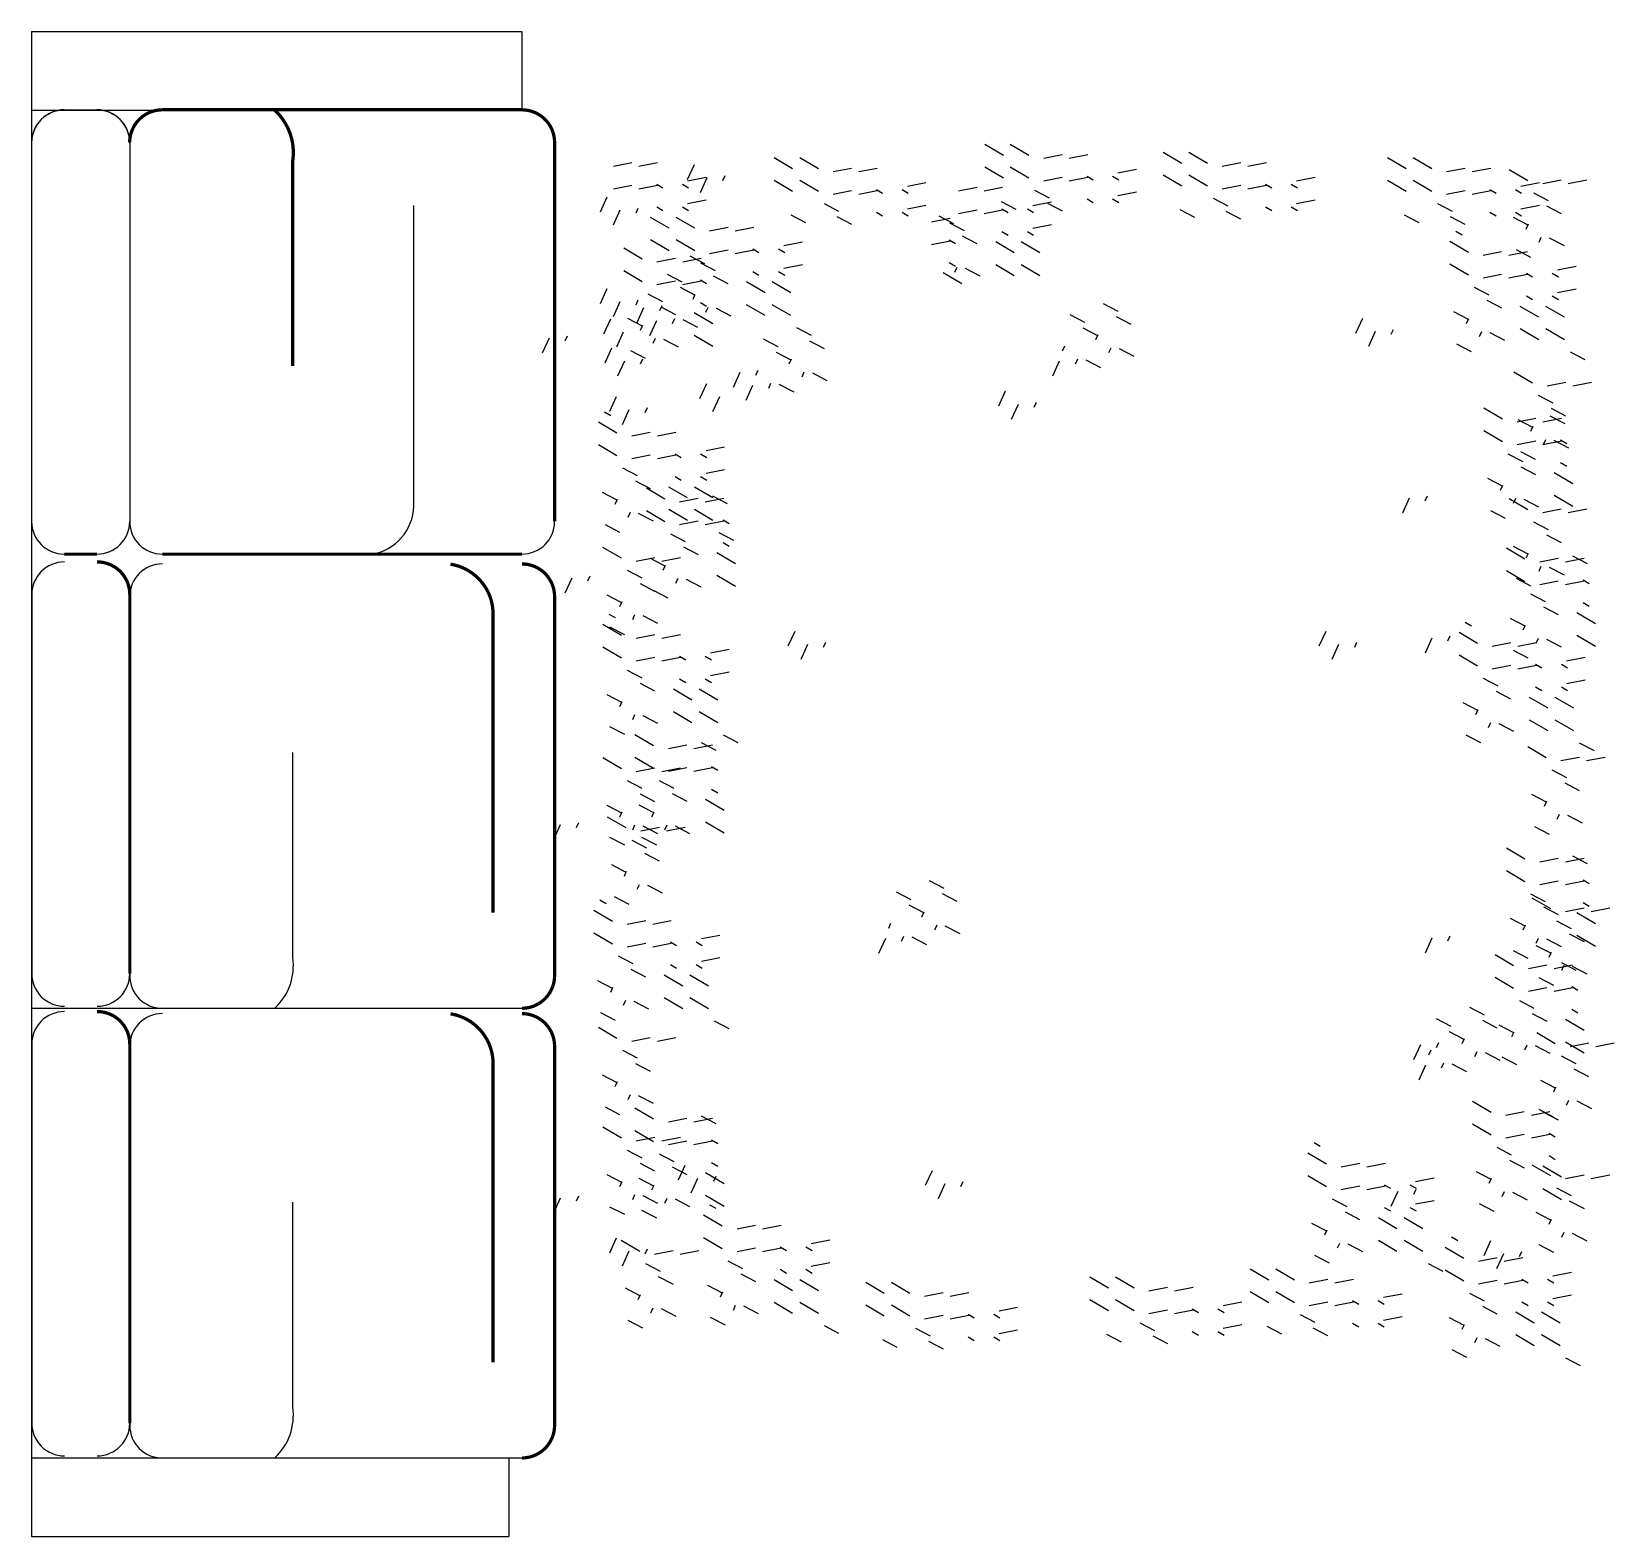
# Model space of a CAD drawing. Extents: x 37.61 to 40.03, y 71.38 to 73.69.
import ezdxf

# ---------------------------------------------------------------- set-up
doc = ezdxf.new("R2010")
doc.units = 0
doc.header["$LTSCALE"] = 0.5
doc.header["$MEASUREMENT"] = 0
for name, color, linetype in [('MOVEIS', 40, 'CONTINUOUS'), ('TAPETES', 254, 'CONTINUOUS'), ('TRACONIVEL', 252, 'CONTINUOUS')]:
    doc.layers.add(name, color=color, linetype=linetype)

# ---------------------------------------------------------------- blocks, each defined once
blk = doc.blocks.new('TAPETE')
at = {"layer": 'TRACONIVEL'}
for p, q in [((-0.5863, 0.4846), (-0.6052, 0.4795)), ((0.0294, 0.4761), (0.0104, 0.4711)), ((0.5016, 0.4761), (0.4827, 0.4711)), ((-0.6014, 0.4677), (-0.6077, 0.466)), ((-0.2827, 0.4677), (-0.3016, 0.4626)), ((-0.2977, 0.4509), (-0.3041, 0.4492)), ((0.0143, 0.4593), (0.008, 0.4576)), ((0.4866, 0.4593), (0.4803, 0.4576)), ((-0.7648, 0.4413), (-0.7838, 0.4363)), ((-0.6488, 0.4413), (-0.6678, 0.4363)), ((-0.6106, 0.4388), (-0.6295, 0.4338)), ((-0.5738, 0.4379), (-0.5927, 0.4329)), ((-0.5068, 0.4338), (-0.5114, 0.4384)), ((-0.4847, 0.4291), (-0.4985, 0.443)), ((-0.456, 0.4291), (-0.4699, 0.443)), ((-0.41, 0.4402), (-0.4003, 0.4292)), ((-0.3693, 0.438), (-0.3596, 0.4271)), ((-0.3264, 0.4257), (-0.3402, 0.4396)), ((-0.2803, 0.4367), (-0.2706, 0.4258)), ((-0.2288, 0.4257), (-0.2426, 0.4396)), ((-0.2001, 0.4257), (-0.214, 0.4396)), ((-0.1541, 0.4367), (-0.1444, 0.4258)), ((-0.0602, 0.4257), (-0.0741, 0.4396)), ((-0.0142, 0.4367), (-0.0045, 0.4258)), ((0.1108, 0.4372), (0.1062, 0.4418)), ((0.1329, 0.4325), (0.1191, 0.4464)), ((0.1616, 0.4325), (0.1477, 0.4464)), ((0.2076, 0.4436), (0.2173, 0.4326)), ((0.2483, 0.4414), (0.258, 0.4305)), ((0.281, 0.4291), (0.2671, 0.443)), ((0.327, 0.4402), (0.3367, 0.4292)), ((0.3677, 0.438), (0.3774, 0.4271)), ((0.4072, 0.4257), (0.3934, 0.4396)), ((0.4533, 0.4367), (0.463, 0.4258)), ((-0.8224, 0.4318), (-0.8271, 0.4179)), ((-0.7938, 0.4318), (-0.7984, 0.4179)), ((-0.7483, 0.4318), (-0.7672, 0.4267)), ((-0.6323, 0.4318), (-0.6512, 0.4267)), ((-0.5941, 0.4293), (-0.613, 0.4242)), ((-0.5572, 0.4284), (-0.5761, 0.4233)), ((-0.5124, 0.4345), (-0.5313, 0.4294)), ((-0.4958, 0.4249), (-0.5147, 0.4199)), ((-0.4409, 0.4249), (-0.4312, 0.414)), ((-0.395, 0.4304), (-0.4013, 0.4287)), ((-0.2654, 0.427), (-0.2717, 0.4253)), ((-0.2509, 0.4303), (-0.2555, 0.435)), ((-0.2396, 0.4346), (-0.2299, 0.4236)), ((-0.1391, 0.427), (-0.1454, 0.4253)), ((-0.1134, 0.4346), (-0.1037, 0.4236)), ((0.0008, 0.427), (-0.0055, 0.4253)), ((0.0148, 0.4223), (0.001, 0.4362)), ((0.0265, 0.4346), (0.0362, 0.4236)), ((0.0609, 0.4333), (0.0706, 0.4224)), ((0.1016, 0.4312), (0.1113, 0.4202)), ((0.1767, 0.4283), (0.1864, 0.4174)), ((0.2226, 0.4338), (0.2163, 0.4321)), ((0.2961, 0.4249), (0.3058, 0.414)), ((0.342, 0.4304), (0.3357, 0.4287)), ((0.4682, 0.427), (0.4619, 0.4253)), ((0.494, 0.4346), (0.5036, 0.4236)), ((0.5522, 0.4345), (0.5333, 0.4294)), ((0.5505, 0.4121), (0.5367, 0.4259)), ((0.5688, 0.4249), (0.5498, 0.4199)), ((-0.7633, 0.4149), (-0.7696, 0.4132)), ((-0.7049, 0.4102), (-0.7187, 0.4241)), ((-0.6762, 0.4102), (-0.69, 0.4241)), ((-0.6473, 0.4149), (-0.6536, 0.4132)), ((-0.6249, 0.414), (-0.6439, 0.409)), ((-0.6301, 0.4213), (-0.6205, 0.4103)), ((-0.5895, 0.4191), (-0.5798, 0.4082)), ((-0.4812, 0.4181), (-0.4859, 0.4043)), ((-0.4526, 0.4181), (-0.4572, 0.4043)), ((-0.4243, 0.4153), (-0.4146, 0.4044)), ((-0.3785, 0.4208), (-0.3848, 0.4191)), ((-0.3836, 0.4132), (-0.3739, 0.4022)), ((-0.3229, 0.4147), (-0.3275, 0.4009)), ((-0.3112, 0.4215), (-0.3015, 0.4106)), ((-0.2488, 0.4174), (-0.2551, 0.4157)), ((-0.2253, 0.4147), (-0.23, 0.4009)), ((-0.1967, 0.4147), (-0.2013, 0.4009)), ((-0.185, 0.4215), (-0.1753, 0.4106)), ((-0.1226, 0.4174), (-0.1289, 0.4157)), ((-0.0892, 0.4018), (-0.103, 0.4157)), ((-0.0605, 0.4018), (-0.0744, 0.4157)), ((-0.0568, 0.4147), (-0.0614, 0.4009)), ((-0.0451, 0.4215), (-0.0354, 0.4106)), ((0.0173, 0.4174), (0.011, 0.4157)), ((0.03, 0.4181), (0.0397, 0.4071)), ((0.0759, 0.4236), (0.0695, 0.4219)), ((0.0924, 0.414), (0.0861, 0.4123)), ((0.1363, 0.4216), (0.1317, 0.4077)), ((0.165, 0.4216), (0.1604, 0.4077)), ((0.1933, 0.4187), (0.203, 0.4078)), ((0.2391, 0.4243), (0.2328, 0.4226)), ((0.234, 0.4166), (0.2436, 0.4057)), ((0.2844, 0.4181), (0.2798, 0.4043)), ((0.3127, 0.4153), (0.3224, 0.4044)), ((0.3585, 0.4208), (0.3522, 0.4191)), ((0.3534, 0.4132), (0.3631, 0.4022)), ((0.3831, 0.4018), (0.3693, 0.4157)), ((0.4118, 0.4018), (0.3979, 0.4157)), ((0.4107, 0.4147), (0.4061, 0.4009)), ((0.4224, 0.4215), (0.4321, 0.4106)), ((0.4848, 0.4174), (0.4785, 0.4157)), ((0.5966, 0.4231), (0.6063, 0.4122)), ((0.6115, 0.4133), (0.6052, 0.4116)), ((0.6373, 0.4209), (0.647, 0.41)), ((-0.8224, 0.4127), (-0.8271, 0.3988)), ((-0.7938, 0.4127), (-0.7984, 0.3988)), ((-0.744, 0.3902), (-0.7578, 0.4041)), ((-0.7153, 0.3902), (-0.7292, 0.4041)), ((-0.661, 0.406), (-0.6513, 0.3951)), ((-0.6084, 0.4045), (-0.6273, 0.3994)), ((-0.6152, 0.4115), (-0.6215, 0.4098)), ((-0.5986, 0.402), (-0.6049, 0.4003)), ((-0.5723, 0.4115), (-0.5786, 0.4098)), ((-0.5108, 0.4081), (-0.5172, 0.4064)), ((-0.4012, 0.3934), (-0.4151, 0.4072)), ((-0.3726, 0.3934), (-0.3864, 0.4072)), ((-0.3265, 0.4044), (-0.3168, 0.3935)), ((-0.2946, 0.4119), (-0.285, 0.401)), ((-0.2859, 0.4022), (-0.2762, 0.3913)), ((-0.254, 0.4098), (-0.2443, 0.3988)), ((-0.1684, 0.4119), (-0.1587, 0.401)), ((-0.1277, 0.4098), (-0.118, 0.3988)), ((-0.0285, 0.4119), (-0.0188, 0.401)), ((-0.0145, 0.4128), (-0.0048, 0.4019)), ((0.0005, 0.4031), (-0.0058, 0.4014)), ((0.0122, 0.4098), (0.0219, 0.3988)), ((0.0183, 0.4113), (0.0137, 0.3975)), ((0.0262, 0.4107), (0.0359, 0.3997)), ((0.0466, 0.4085), (0.0563, 0.3976)), ((0.0872, 0.4063), (0.0969, 0.3954)), ((0.1363, 0.4024), (0.1317, 0.3886)), ((0.165, 0.4024), (0.1604, 0.3886)), ((0.4389, 0.4119), (0.4486, 0.401)), ((0.4578, 0.4128), (0.4675, 0.4019)), ((0.4728, 0.4031), (0.4665, 0.4014)), ((0.4796, 0.4098), (0.4893, 0.3988)), ((0.4985, 0.4107), (0.5082, 0.3997)), ((0.5537, 0.4081), (0.5474, 0.4064)), ((0.5657, 0.4078), (0.5754, 0.3969)), ((0.6281, 0.4038), (0.6218, 0.4021)), ((-0.7948, 0.3948), (-0.7994, 0.3995)), ((-0.7661, 0.3948), (-0.7707, 0.3995)), ((-0.7014, 0.3993), (-0.706, 0.3854)), ((-0.6858, 0.3917), (-0.6762, 0.3808)), ((-0.6728, 0.3993), (-0.6774, 0.3854)), ((-0.64, 0.3972), (-0.6463, 0.3955)), ((-0.6445, 0.3964), (-0.6348, 0.3855)), ((-0.6038, 0.3943), (-0.5941, 0.3834)), ((-0.4812, 0.399), (-0.4859, 0.3852)), ((-0.4526, 0.399), (-0.4572, 0.3852)), ((-0.4028, 0.3766), (-0.4166, 0.3904)), ((-0.3741, 0.3766), (-0.388, 0.3904)), ((-0.3229, 0.3956), (-0.3275, 0.3818)), ((-0.3116, 0.3946), (-0.3179, 0.3929)), ((-0.2253, 0.3956), (-0.23, 0.3818)), ((-0.1967, 0.3956), (-0.2013, 0.3818)), ((-0.0858, 0.3908), (-0.0904, 0.377)), ((-0.0571, 0.3908), (-0.0617, 0.377)), ((-0.0568, 0.3956), (-0.0614, 0.3818)), ((-0.0454, 0.3976), (-0.0357, 0.3866)), ((0.017, 0.3935), (0.0107, 0.3918)), ((0.0183, 0.3922), (0.0137, 0.3783)), ((0.2148, 0.38), (0.2009, 0.3938)), ((0.2435, 0.38), (0.2296, 0.3938)), ((0.2844, 0.399), (0.2798, 0.3852)), ((0.3865, 0.3908), (0.3819, 0.377)), ((0.4107, 0.3956), (0.4061, 0.3818)), ((0.4152, 0.3908), (0.4106, 0.377)), ((0.4269, 0.3976), (0.4366, 0.3866)), ((0.4893, 0.3935), (0.483, 0.3918)), ((0.554, 0.4011), (0.5494, 0.3872)), ((0.5823, 0.3983), (0.5919, 0.3873)), ((0.6229, 0.3961), (0.6326, 0.3852)), ((-0.7948, 0.3757), (-0.7994, 0.3803)), ((-0.7661, 0.3757), (-0.7707, 0.3803)), ((-0.744, 0.3711), (-0.7578, 0.385)), ((-0.7153, 0.3711), (-0.7292, 0.385)), ((-0.7014, 0.3801), (-0.706, 0.3663)), ((-0.6728, 0.3801), (-0.6774, 0.3663)), ((-0.6693, 0.3821), (-0.6596, 0.3712)), ((-0.6234, 0.3876), (-0.6298, 0.3859)), ((-0.6286, 0.38), (-0.6189, 0.369)), ((-0.4536, 0.3812), (-0.4582, 0.3858)), ((-0.4249, 0.3812), (-0.4295, 0.3858)), ((-0.3978, 0.3824), (-0.4024, 0.3685)), ((-0.3691, 0.3824), (-0.3738, 0.3685)), ((-0.3574, 0.3891), (-0.3477, 0.3782)), ((-0.3409, 0.3796), (-0.3312, 0.3686)), ((-0.295, 0.3851), (-0.3013, 0.3834)), ((-0.1976, 0.3778), (-0.2023, 0.3824)), ((-0.169, 0.3778), (-0.1736, 0.3824)), ((-0.1469, 0.3732), (-0.1607, 0.387)), ((-0.1182, 0.3732), (-0.1321, 0.387)), ((-0.0288, 0.388), (-0.0191, 0.3771)), ((0.0119, 0.3858), (0.0216, 0.3749)), ((0.164, 0.3846), (0.1594, 0.3892)), ((0.1927, 0.3846), (0.1881, 0.3892)), ((0.4601, 0.3833), (0.4412, 0.3782)), ((0.4435, 0.388), (0.4532, 0.3771)), ((0.4842, 0.3858), (0.4938, 0.3749)), ((0.554, 0.382), (0.5494, 0.3681)), ((-0.8058, 0.3765), (-0.8247, 0.3714)), ((-0.804, 0.3764), (-0.8086, 0.3625)), ((-0.7892, 0.3669), (-0.8082, 0.3618)), ((-0.7753, 0.3764), (-0.7799, 0.3625)), ((-0.7089, 0.3747), (-0.6992, 0.3638)), ((-0.7002, 0.3669), (-0.6905, 0.3559)), ((-0.6737, 0.3623), (-0.6783, 0.3669)), ((-0.6543, 0.3724), (-0.6606, 0.3707)), ((-0.6451, 0.3623), (-0.6497, 0.3669)), ((-0.623, 0.3577), (-0.6368, 0.3715)), ((-0.5943, 0.3577), (-0.6081, 0.3715)), ((-0.5287, 0.3672), (-0.5477, 0.3621)), ((-0.4536, 0.3621), (-0.4582, 0.3667)), ((-0.4249, 0.3621), (-0.4295, 0.3667)), ((-0.4028, 0.3575), (-0.4166, 0.3713)), ((-0.3741, 0.3575), (-0.388, 0.3713)), ((-0.3002, 0.3774), (-0.2905, 0.3665)), ((-0.1469, 0.354), (-0.1607, 0.3679)), ((-0.1182, 0.354), (-0.1321, 0.3679)), ((-0.0932, 0.3663), (-0.0835, 0.3554)), ((-0.0858, 0.3717), (-0.0904, 0.3578)), ((-0.0571, 0.3717), (-0.0617, 0.3578)), ((0.1548, 0.3661), (0.1502, 0.3523)), ((0.164, 0.3655), (0.1594, 0.3701)), ((0.1835, 0.3661), (0.1788, 0.3523)), ((0.1927, 0.3655), (0.1881, 0.3701)), ((0.2148, 0.3609), (0.2009, 0.3747)), ((0.2435, 0.3609), (0.2296, 0.3747)), ((0.3791, 0.3663), (0.3888, 0.3554)), ((0.3865, 0.3717), (0.3819, 0.3578)), ((0.4152, 0.3717), (0.4106, 0.3578)), ((0.4766, 0.3737), (0.4577, 0.3687)), ((-0.7406, 0.3601), (-0.7452, 0.3462)), ((-0.7119, 0.3601), (-0.7165, 0.3462)), ((-0.6836, 0.3573), (-0.6739, 0.3464)), ((-0.6378, 0.3628), (-0.6441, 0.3611)), ((-0.6429, 0.3551), (-0.6333, 0.3442)), ((-0.5122, 0.3576), (-0.5311, 0.3525)), ((-0.4628, 0.3627), (-0.4674, 0.3489)), ((-0.4341, 0.3627), (-0.4387, 0.3489)), ((-0.4053, 0.3578), (-0.3956, 0.3469)), ((-0.3978, 0.3633), (-0.4024, 0.3494)), ((-0.3691, 0.3633), (-0.3738, 0.3494)), ((-0.3193, 0.3408), (-0.3332, 0.3547)), ((-0.2907, 0.3408), (-0.3045, 0.3547)), ((-0.2069, 0.3593), (-0.2115, 0.3454)), ((-0.1976, 0.3587), (-0.2023, 0.3633)), ((-0.1782, 0.3593), (-0.1828, 0.3454)), ((-0.169, 0.3587), (-0.1736, 0.3633)), ((-0.0581, 0.3539), (-0.0627, 0.3585)), ((-0.0294, 0.3539), (-0.034, 0.3585)), ((-0.0073, 0.3492), (-0.0211, 0.3631)), ((0.0214, 0.3492), (0.0075, 0.3631)), ((0.2586, 0.3566), (0.2683, 0.3457)), ((0.4142, 0.3539), (0.4096, 0.3585)), ((0.4429, 0.3539), (0.4383, 0.3585)), ((0.465, 0.3492), (0.4511, 0.3631)), ((0.4616, 0.3569), (0.4553, 0.3552)), ((0.4937, 0.3492), (0.4798, 0.3631)), ((0.4964, 0.3552), (0.4918, 0.3599)), ((0.5185, 0.3506), (0.5046, 0.3645)), ((0.5471, 0.3506), (0.5333, 0.3645)), ((0.5932, 0.3616), (0.6029, 0.3507)), ((0.6338, 0.3595), (0.6435, 0.3485)), ((-0.8043, 0.3501), (-0.8106, 0.3484)), ((-0.5431, 0.3423), (-0.562, 0.3373)), ((-0.3701, 0.3454), (-0.3747, 0.35)), ((-0.359, 0.3532), (-0.3493, 0.3423)), ((-0.3415, 0.3454), (-0.3461, 0.35)), ((-0.1031, 0.3498), (-0.0934, 0.3389)), ((0.5623, 0.3464), (0.572, 0.3355)), ((0.6081, 0.3519), (0.6018, 0.3502)), ((0.6247, 0.3423), (0.6184, 0.3406)), ((-0.7406, 0.341), (-0.7452, 0.3271)), ((-0.7119, 0.341), (-0.7165, 0.3271)), ((-0.6621, 0.3185), (-0.676, 0.3324)), ((-0.6334, 0.3185), (-0.6473, 0.3324)), ((-0.5265, 0.3328), (-0.5454, 0.3277)), ((0.5219, 0.3396), (0.5173, 0.3258)), ((0.5506, 0.3396), (0.546, 0.3258)), ((0.5788, 0.3368), (0.5885, 0.3259)), ((0.6195, 0.3347), (0.6292, 0.3237)), ((-0.7129, 0.3232), (-0.7175, 0.3278)), ((-0.6842, 0.3232), (-0.6888, 0.3278)), ((-0.604, 0.32), (-0.5943, 0.3091)), ((-0.5581, 0.3255), (-0.5644, 0.3238)), ((0.5219, 0.3205), (0.5173, 0.3067)), ((0.5506, 0.3205), (0.546, 0.3067)), ((-0.8191, 0.2981), (-0.8329, 0.3119)), ((-0.7904, 0.2981), (-0.8042, 0.3119)), ((-0.7129, 0.304), (-0.7175, 0.3087)), ((-0.6842, 0.304), (-0.6888, 0.3087)), ((-0.6621, 0.2994), (-0.676, 0.3133)), ((-0.6334, 0.2994), (-0.6473, 0.3133)), ((-0.5874, 0.3104), (-0.5777, 0.2995)), ((-0.5416, 0.3159), (-0.5479, 0.3143)), ((-0.5467, 0.3083), (-0.537, 0.2973)), ((0.5496, 0.3027), (0.545, 0.3073)), ((0.5783, 0.3027), (0.5736, 0.3073)), ((0.6004, 0.2981), (0.5865, 0.3119)), ((0.629, 0.2981), (0.6152, 0.3119)), ((-0.7609, 0.2995), (-0.7512, 0.2886)), ((-0.7221, 0.3047), (-0.7267, 0.2908)), ((-0.6934, 0.3047), (-0.6981, 0.2908)), ((-0.6183, 0.2952), (-0.6086, 0.2843)), ((-0.5724, 0.3007), (-0.5787, 0.299)), ((-0.2155, 0.3014), (-0.2344, 0.2963)), ((-0.8191, 0.2789), (-0.8329, 0.2928)), ((-0.7904, 0.2789), (-0.8042, 0.2928)), ((-0.6017, 0.2856), (-0.592, 0.2747)), ((-0.5559, 0.2911), (-0.5622, 0.2894)), ((-0.5611, 0.2834), (-0.5514, 0.2725)), ((-0.1989, 0.2918), (-0.2179, 0.2868)), ((0.5404, 0.2842), (0.5357, 0.2703)), ((0.5496, 0.2836), (0.545, 0.2882)), ((0.569, 0.2842), (0.5644, 0.2703)), ((0.5783, 0.2836), (0.5736, 0.2882)), ((0.6004, 0.2789), (0.5865, 0.2928)), ((0.629, 0.2789), (0.6152, 0.2928)), ((-0.7752, 0.2747), (-0.7655, 0.2638)), ((-0.214, 0.275), (-0.2203, 0.2733)), ((0.6442, 0.2747), (0.6539, 0.2638)), ((-0.8156, 0.2679), (-0.8202, 0.2541)), ((-0.787, 0.2679), (-0.7916, 0.2541)), ((-0.7587, 0.2651), (-0.749, 0.2542)), ((-0.8156, 0.2488), (-0.8202, 0.235)), ((-0.787, 0.2488), (-0.7916, 0.235)), ((0.6038, 0.2298), (0.5899, 0.2436)), ((0.6324, 0.2298), (0.6186, 0.2436)), ((-0.7879, 0.231), (-0.7926, 0.2356)), ((-0.7593, 0.231), (-0.7639, 0.2356)), ((0.1414, 0.2265), (0.1351, 0.2248)), ((0.173, 0.2338), (0.154, 0.2287)), ((0.6038, 0.2107), (0.5899, 0.2245)), ((0.6324, 0.2107), (0.6186, 0.2245)), ((0.6619, 0.2312), (0.6716, 0.2203)), ((-0.7972, 0.2125), (-0.8018, 0.1987)), ((-0.7879, 0.2119), (-0.7926, 0.2165)), ((-0.7685, 0.2125), (-0.7731, 0.1987)), ((-0.7593, 0.2119), (-0.7639, 0.2165)), ((0.0955, 0.221), (0.1052, 0.2101)), ((0.1579, 0.217), (0.1516, 0.2153)), ((0.1121, 0.2114), (0.1218, 0.2005)), ((0.127, 0.2017), (0.1207, 0.2)), ((0.1527, 0.2093), (0.1624, 0.1984)), ((0.6476, 0.2064), (0.6573, 0.1955)), ((-0.7595, 0.1891), (-0.7498, 0.1781)), ((-0.752, 0.1945), (-0.7566, 0.1806)), ((-0.7234, 0.1945), (-0.728, 0.1806)), ((0.0812, 0.1962), (0.0909, 0.1853)), ((0.1436, 0.1921), (0.1373, 0.1904)), ((0.4669, 0.199), (0.448, 0.1939)), ((0.4835, 0.1894), (0.4645, 0.1843)), ((0.6072, 0.1997), (0.6026, 0.1858)), ((0.6359, 0.1997), (0.6313, 0.1858)), ((0.6641, 0.1969), (0.6738, 0.1859)), ((-0.7508, 0.1812), (-0.7411, 0.1703)), ((-0.7243, 0.1766), (-0.7289, 0.1813)), ((-0.6957, 0.1766), (-0.7003, 0.1813)), ((-0.6884, 0.1772), (-0.6947, 0.1755)), ((-0.6736, 0.172), (-0.6874, 0.1859)), ((0.0977, 0.1866), (0.1074, 0.1757)), ((0.1384, 0.1845), (0.1481, 0.1735)), ((0.6072, 0.1806), (0.6026, 0.1667)), ((0.6359, 0.1806), (0.6313, 0.1667)), ((-0.7912, 0.1745), (-0.7958, 0.1606)), ((-0.7625, 0.1745), (-0.7671, 0.1606)), ((-0.7342, 0.1716), (-0.7245, 0.1607)), ((-0.6935, 0.1695), (-0.6839, 0.1586)), ((0.4684, 0.1726), (0.4621, 0.1709)), ((0.6349, 0.1627), (0.6303, 0.1673)), ((0.6636, 0.1627), (0.6589, 0.1673)), ((-0.8361, 0.141), (-0.85, 0.1549)), ((-0.8075, 0.141), (-0.8213, 0.1549)), ((-0.7912, 0.1553), (-0.7958, 0.1415)), ((-0.7625, 0.1553), (-0.7671, 0.1415)), ((-0.778, 0.1425), (-0.7683, 0.1316)), ((-0.7635, 0.1375), (-0.7681, 0.1421)), ((-0.7348, 0.1375), (-0.7394, 0.1421)), ((-0.7127, 0.1329), (-0.7266, 0.1467)), ((-0.684, 0.1329), (-0.6979, 0.1467)), ((-0.5192, 0.1443), (-0.5381, 0.1393)), ((0.6257, 0.1442), (0.6211, 0.1304)), ((0.6349, 0.1436), (0.6303, 0.1482)), ((0.6543, 0.1442), (0.6497, 0.1304)), ((0.6636, 0.1436), (0.6589, 0.1482)), ((-0.8361, 0.1219), (-0.85, 0.1358)), ((-0.8075, 0.1219), (-0.8213, 0.1358)), ((-0.5026, 0.1348), (-0.5215, 0.1297)), ((-0.7727, 0.119), (-0.7773, 0.1052)), ((-0.7635, 0.1184), (-0.7681, 0.123)), ((-0.744, 0.119), (-0.7487, 0.1052)), ((-0.7348, 0.1184), (-0.7394, 0.123)), ((-0.7127, 0.1138), (-0.7266, 0.1276)), ((-0.684, 0.1138), (-0.6979, 0.1276)), ((-0.8327, 0.1109), (-0.8373, 0.0971)), ((-0.804, 0.1109), (-0.8086, 0.0971)), ((-0.7923, 0.1177), (-0.7826, 0.1067)), ((-0.7757, 0.1081), (-0.7661, 0.0972)), ((-0.5177, 0.118), (-0.524, 0.1163)), ((-0.5888, 0.0968), (-0.5951, 0.0951)), ((-0.5572, 0.1041), (-0.5761, 0.099)), ((-0.8327, 0.0918), (-0.8373, 0.0779)), ((-0.804, 0.0918), (-0.8086, 0.0779)), ((-0.6347, 0.0913), (-0.625, 0.0804)), ((-0.5723, 0.0872), (-0.5786, 0.0855)), ((-0.805, 0.074), (-0.8096, 0.0786)), ((-0.7763, 0.074), (-0.7809, 0.0786)), ((-0.6181, 0.0817), (-0.6084, 0.0708)), ((-0.6032, 0.072), (-0.6095, 0.0703)), ((-0.5774, 0.0796), (-0.5677, 0.0686)), ((0.5969, 0.0625), (0.5831, 0.0764)), ((0.6256, 0.0625), (0.6118, 0.0764)), ((-0.805, 0.0548), (-0.8096, 0.0595)), ((-0.7763, 0.0548), (-0.7809, 0.0595)), ((-0.649, 0.0665), (-0.6393, 0.0555)), ((-0.5866, 0.0624), (-0.5929, 0.0607)), ((0.6551, 0.064), (0.6648, 0.0531)), ((-0.8142, 0.0555), (-0.8188, 0.0416)), ((-0.7856, 0.0555), (-0.7902, 0.0416)), ((-0.6324, 0.0569), (-0.6227, 0.046)), ((-0.5918, 0.0547), (-0.5821, 0.0438)), ((0.5969, 0.0434), (0.5831, 0.0573)), ((0.6256, 0.0434), (0.6118, 0.0573)), ((0.6408, 0.0392), (0.6505, 0.0282)), ((0.6004, 0.0324), (0.5958, 0.0185)), ((0.629, 0.0324), (0.6244, 0.0185)), ((0.6573, 0.0296), (0.667, 0.0187)), ((-0.8259, 0.0079), (-0.8397, 0.0218)), ((-0.7972, 0.0079), (-0.8111, 0.0218)), ((0.6004, 0.0133), (0.5958, -0.0006)), ((0.629, 0.0133), (0.6244, -0.0006)), ((-0.8259, -0.0112), (-0.8397, 0.0026)), ((-0.7972, -0.0112), (-0.8111, 0.0026)), ((-0.7677, 0.0094), (-0.758, -0.0016)), ((0.6281, -0.0045), (0.6235, 0.0001)), ((0.6567, -0.0045), (0.6521, 0.0001)), ((-0.8224, -0.0222), (-0.8271, -0.0361)), ((-0.7938, -0.0222), (-0.7984, -0.0361)), ((-0.7821, -0.0155), (-0.7724, -0.0264)), ((0.6188, -0.023), (0.6142, -0.0369)), ((0.6281, -0.0237), (0.6235, -0.019)), ((0.6475, -0.023), (0.6429, -0.0369)), ((0.6567, -0.0237), (0.6521, -0.019)), ((-0.7655, -0.025), (-0.7558, -0.0359)), ((-0.8224, -0.0413), (-0.8271, -0.0552)), ((-0.7938, -0.0413), (-0.7984, -0.0552)), ((0.5867, -0.057), (0.5729, -0.0431)), ((0.6154, -0.057), (0.6015, -0.0431)), ((-0.7948, -0.0592), (-0.7994, -0.0545)), ((-0.7661, -0.0592), (-0.7707, -0.0545)), ((0.6449, -0.0555), (0.6546, -0.0664)), ((0.5867, -0.0761), (0.5729, -0.0622)), ((0.6154, -0.0761), (0.6015, -0.0622)), ((-0.804, -0.0776), (-0.8086, -0.0915)), ((-0.7948, -0.0783), (-0.7994, -0.0737)), ((-0.7753, -0.0776), (-0.7799, -0.0915)), ((-0.7661, -0.0783), (-0.7707, -0.0737)), ((0.6305, -0.0803), (0.6402, -0.0912)), ((0.4179, -0.0953), (0.4133, -0.0907)), ((0.44, -0.1), (0.4261, -0.0861)), ((0.4687, -0.1), (0.4548, -0.0861)), ((0.5147, -0.0889), (0.5244, -0.0999)), ((0.5554, -0.0911), (0.5651, -0.102)), ((0.5901, -0.0871), (0.5855, -0.1009)), ((0.6188, -0.0871), (0.6142, -0.1009)), ((0.6471, -0.0899), (0.6568, -0.1008)), ((-0.2155, -0.0946), (-0.2344, -0.0997)), ((-0.1989, -0.1042), (-0.2179, -0.1092)), ((0.4838, -0.1042), (0.4935, -0.1151)), ((0.5297, -0.0987), (0.5233, -0.1004)), ((0.5901, -0.1062), (0.5855, -0.12)), ((0.6188, -0.1062), (0.6142, -0.12)), ((0.4434, -0.111), (0.4388, -0.1248)), ((0.4721, -0.111), (0.4675, -0.1248)), ((0.5004, -0.1138), (0.5101, -0.1247)), ((0.5462, -0.1083), (0.5399, -0.11)), ((0.541, -0.1159), (0.5507, -0.1269)), ((-0.6113, -0.1219), (-0.6302, -0.127)), ((-0.214, -0.121), (-0.2203, -0.1227)), ((0.6178, -0.124), (0.6132, -0.1194)), ((0.6465, -0.124), (0.6419, -0.1194)), ((-0.5947, -0.1315), (-0.6137, -0.1365)), ((0.4434, -0.1301), (0.4388, -0.1439)), ((0.4721, -0.1301), (0.4675, -0.1439)), ((0.5219, -0.1525), (0.508, -0.1387)), ((0.5505, -0.1525), (0.5367, -0.1387)), ((0.6178, -0.1431), (0.6132, -0.1385)), ((0.6465, -0.1431), (0.6419, -0.1385)), ((-0.8191, -0.1594), (-0.8329, -0.1455)), ((-0.7904, -0.1594), (-0.8042, -0.1455)), ((-0.6098, -0.1483), (-0.6161, -0.15)), ((0.4711, -0.1479), (0.4665, -0.1433)), ((0.4932, -0.1483), (0.4743, -0.1534)), ((0.4998, -0.1479), (0.4952, -0.1433)), ((0.6086, -0.1425), (0.604, -0.1564)), ((0.6373, -0.1425), (0.6327, -0.1564)), ((-0.8191, -0.1785), (-0.8329, -0.1646)), ((-0.7904, -0.1785), (-0.8042, -0.1646)), ((-0.7609, -0.1579), (-0.7512, -0.1688)), ((-0.3839, -0.1568), (-0.4028, -0.1618)), ((0.3077, -0.1652), (0.2887, -0.1703)), ((0.4711, -0.167), (0.4665, -0.1624)), ((0.4782, -0.1652), (0.4719, -0.1669)), ((0.4998, -0.167), (0.4952, -0.1624)), ((0.5219, -0.1717), (0.508, -0.1578)), ((0.5505, -0.1717), (0.5367, -0.1578)), ((-0.399, -0.1736), (-0.4053, -0.1753)), ((-0.2068, -0.1737), (-0.2257, -0.1787)), ((0.1727, -0.1737), (0.1538, -0.1787)), ((0.3017, -0.1763), (0.2954, -0.178)), ((0.3333, -0.169), (0.3144, -0.1741)), ((0.4619, -0.1664), (0.4573, -0.1802)), ((0.4905, -0.1664), (0.4859, -0.1802)), ((0.5657, -0.1759), (0.5754, -0.1868)), ((-0.7752, -0.1827), (-0.7655, -0.1936)), ((0.2559, -0.1818), (0.2656, -0.1927)), ((0.2926, -0.1821), (0.2863, -0.1837)), ((0.3183, -0.1858), (0.312, -0.1875)), ((0.5594, -0.2024), (0.5456, -0.1885)), ((0.5881, -0.2024), (0.5742, -0.1885)), ((-0.8156, -0.1895), (-0.8202, -0.2033)), ((-0.787, -0.1895), (-0.7916, -0.2033)), ((-0.7587, -0.1923), (-0.749, -0.2032)), ((-0.7354, -0.2012), (-0.74, -0.1965)), ((-0.7133, -0.2058), (-0.7271, -0.1919)), ((-0.6846, -0.2058), (-0.6985, -0.1919)), ((-0.6386, -0.1948), (-0.6289, -0.2057)), ((-0.5979, -0.1969), (-0.5882, -0.2079)), ((-0.2185, -0.2126), (-0.2324, -0.1988)), ((-0.2218, -0.1905), (-0.2282, -0.1922)), ((-0.1899, -0.2126), (-0.2037, -0.1988)), ((0.1577, -0.1905), (0.1514, -0.1922)), ((0.2724, -0.1914), (0.2821, -0.2023)), ((0.3131, -0.1935), (0.3228, -0.2044)), ((0.5373, -0.1978), (0.5327, -0.1931)), ((0.6341, -0.1914), (0.6438, -0.2023)), ((0.6748, -0.1935), (0.6845, -0.2044)), ((-0.8156, -0.2086), (-0.8202, -0.2224)), ((-0.787, -0.2086), (-0.7916, -0.2224)), ((-0.6695, -0.21), (-0.6598, -0.221)), ((-0.6236, -0.2045), (-0.6299, -0.2062)), ((-0.2406, -0.208), (-0.2453, -0.2034)), ((-0.1438, -0.2016), (-0.1341, -0.2125)), ((-0.1289, -0.2114), (-0.1352, -0.213)), ((-0.1032, -0.2038), (-0.0935, -0.2147)), ((0.2416, -0.2066), (0.2512, -0.2175)), ((0.2874, -0.2011), (0.2811, -0.2028)), ((0.304, -0.2107), (0.2976, -0.2124)), ((0.3747, -0.2227), (0.3608, -0.2088)), ((0.4033, -0.2227), (0.3895, -0.2088)), ((0.4494, -0.2116), (0.4591, -0.2226)), ((0.6032, -0.2066), (0.6129, -0.2175)), ((0.6491, -0.2011), (0.6428, -0.2028)), ((0.6656, -0.2107), (0.6593, -0.2124)), ((-0.7879, -0.2264), (-0.7926, -0.2218)), ((-0.7593, -0.2264), (-0.7639, -0.2218)), ((-0.7099, -0.2168), (-0.7145, -0.2306)), ((-0.6812, -0.2168), (-0.6858, -0.2306)), ((-0.6529, -0.2196), (-0.6432, -0.2305)), ((-0.6071, -0.2141), (-0.6134, -0.2158)), ((-0.6122, -0.2218), (-0.6025, -0.2327)), ((-0.5024, -0.2311), (-0.5163, -0.2172)), ((-0.4738, -0.2311), (-0.4876, -0.2172)), ((-0.4277, -0.2201), (-0.418, -0.231)), ((-0.3871, -0.2223), (-0.3774, -0.2332)), ((-0.2151, -0.2236), (-0.2197, -0.2375)), ((-0.1864, -0.2236), (-0.1911, -0.2375)), ((-0.1747, -0.2169), (-0.165, -0.2278)), ((-0.1123, -0.2209), (-0.1186, -0.2226)), ((0.2581, -0.2162), (0.2678, -0.2271)), ((0.2988, -0.2183), (0.3085, -0.2293)), ((0.4643, -0.2214), (0.458, -0.2231)), ((0.49, -0.2138), (0.4997, -0.2247)), ((0.5556, -0.2175), (0.5367, -0.2226)), ((0.5629, -0.2134), (0.5582, -0.2272)), ((0.5915, -0.2134), (0.5869, -0.2272)), ((0.6198, -0.2162), (0.6295, -0.2271)), ((0.6605, -0.2183), (0.6702, -0.2293)), ((-0.7099, -0.2359), (-0.7145, -0.2498)), ((-0.6812, -0.2359), (-0.6858, -0.2498)), ((-0.4586, -0.2353), (-0.4489, -0.2463)), ((-0.4128, -0.2298), (-0.4191, -0.2315)), ((-0.3253, -0.248), (-0.3392, -0.2341)), ((-0.2967, -0.248), (-0.3105, -0.2341)), ((-0.1582, -0.2264), (-0.1485, -0.2373)), ((-0.1175, -0.2286), (-0.1078, -0.2395)), ((0.0542, -0.248), (0.0403, -0.2341)), ((0.0828, -0.248), (0.069, -0.2341)), ((0.1891, -0.2395), (0.1753, -0.2257)), ((0.2178, -0.2395), (0.2039, -0.2257)), ((0.2638, -0.2285), (0.2735, -0.2394)), ((0.3045, -0.2307), (0.3142, -0.2416)), ((0.3781, -0.2337), (0.3735, -0.2475)), ((0.4068, -0.2337), (0.4022, -0.2475)), ((0.4185, -0.2269), (0.4282, -0.2378)), ((0.4809, -0.231), (0.4746, -0.2326)), ((0.5722, -0.227), (0.5533, -0.2321)), ((0.5629, -0.2325), (0.5582, -0.2463)), ((0.5915, -0.2325), (0.5869, -0.2463)), ((-0.804, -0.2502), (-0.8179, -0.2363)), ((-0.7972, -0.2449), (-0.8018, -0.2588)), ((-0.7879, -0.2455), (-0.7926, -0.2409)), ((-0.7685, -0.2449), (-0.7731, -0.2588)), ((-0.7593, -0.2455), (-0.7639, -0.2409)), ((-0.758, -0.2391), (-0.7483, -0.2501)), ((-0.7173, -0.2413), (-0.7076, -0.2522)), ((-0.6314, -0.2584), (-0.6452, -0.2445)), ((-0.6027, -0.2584), (-0.6166, -0.2445)), ((-0.5481, -0.2536), (-0.562, -0.2397)), ((-0.499, -0.2421), (-0.5036, -0.256)), ((-0.5021, -0.2426), (-0.4924, -0.2535)), ((-0.4703, -0.2421), (-0.475, -0.256)), ((-0.4614, -0.2447), (-0.4517, -0.2556)), ((-0.4421, -0.2449), (-0.4324, -0.2558)), ((-0.3962, -0.2394), (-0.4025, -0.2411)), ((-0.3878, -0.2502), (-0.4016, -0.2363)), ((-0.4014, -0.2471), (-0.3917, -0.258)), ((-0.3417, -0.2391), (-0.332, -0.2501)), ((-0.3011, -0.2413), (-0.2914, -0.2522)), ((-0.2506, -0.237), (-0.2409, -0.2479)), ((-0.2357, -0.2467), (-0.242, -0.2484)), ((-0.2151, -0.2427), (-0.2197, -0.2566)), ((-0.21, -0.2391), (-0.2003, -0.2501)), ((-0.1864, -0.2427), (-0.1911, -0.2566)), ((0.1289, -0.237), (0.1386, -0.2479)), ((0.1438, -0.2467), (0.1375, -0.2484)), ((0.1696, -0.2391), (0.1793, -0.2501)), ((0.2329, -0.2438), (0.2426, -0.2547)), ((0.2788, -0.2383), (0.2725, -0.24)), ((0.2953, -0.2478), (0.289, -0.2495)), ((0.435, -0.2365), (0.4447, -0.2474)), ((0.4757, -0.2386), (0.4854, -0.2496)), ((0.5571, -0.2439), (0.5508, -0.2456)), ((0.5905, -0.2503), (0.5859, -0.2457)), ((0.6192, -0.2503), (0.6146, -0.2457)), ((0.6413, -0.2549), (0.6275, -0.2411)), ((0.67, -0.2549), (0.6561, -0.2411)), ((-0.7889, -0.2544), (-0.7792, -0.2653)), ((-0.743, -0.2489), (-0.7494, -0.2506)), ((-0.7265, -0.2585), (-0.7328, -0.2601)), ((-0.6822, -0.2537), (-0.6868, -0.2491)), ((-0.6535, -0.2537), (-0.6581, -0.2491)), ((-0.533, -0.2578), (-0.5233, -0.2687)), ((-0.4871, -0.2523), (-0.4934, -0.254)), ((-0.3726, -0.2544), (-0.3629, -0.2653)), ((-0.3268, -0.2489), (-0.3331, -0.2506)), ((-0.3219, -0.259), (-0.3265, -0.2728)), ((-0.3102, -0.2585), (-0.3165, -0.2601)), ((-0.2932, -0.259), (-0.2979, -0.2728)), ((-0.2815, -0.2522), (-0.2718, -0.2631)), ((-0.2191, -0.2563), (-0.2254, -0.258)), ((-0.1874, -0.2606), (-0.192, -0.2559)), ((-0.1588, -0.2606), (-0.1634, -0.2559)), ((-0.1366, -0.2652), (-0.1505, -0.2513)), ((-0.108, -0.2652), (-0.1218, -0.2513)), ((-0.0739, -0.2638), (-0.0877, -0.25)), ((-0.0278, -0.2528), (-0.0181, -0.2637)), ((0.0129, -0.255), (0.0225, -0.2659)), ((0.0576, -0.259), (0.053, -0.2728)), ((0.0863, -0.259), (0.0817, -0.2728)), ((0.098, -0.2522), (0.1077, -0.2631)), ((0.1172, -0.2672), (0.1034, -0.2534)), ((0.1604, -0.2563), (0.1541, -0.258)), ((0.1633, -0.2562), (0.1729, -0.2671)), ((0.1926, -0.2505), (0.1879, -0.2644)), ((0.2039, -0.2584), (0.2136, -0.2693)), ((0.2212, -0.2505), (0.2166, -0.2644)), ((0.2495, -0.2533), (0.2592, -0.2643)), ((0.2878, -0.2706), (0.274, -0.2568)), ((0.2902, -0.2555), (0.2999, -0.2664)), ((0.3339, -0.2596), (0.3435, -0.2705)), ((0.3706, -0.2582), (0.3803, -0.2691)), ((0.3781, -0.2528), (0.3735, -0.2666)), ((0.4068, -0.2528), (0.4022, -0.2666)), ((0.455, -0.2672), (0.4412, -0.2534)), ((0.501, -0.2562), (0.5107, -0.2671)), ((0.5417, -0.2584), (0.5514, -0.2693)), ((-0.8006, -0.2612), (-0.8052, -0.275)), ((-0.7723, -0.264), (-0.7626, -0.2749)), ((-0.7317, -0.2661), (-0.722, -0.2771)), ((-0.6822, -0.2729), (-0.6868, -0.2682)), ((-0.6535, -0.2729), (-0.6581, -0.2682)), ((-0.6314, -0.2775), (-0.6452, -0.2636)), ((-0.6027, -0.2775), (-0.6166, -0.2636)), ((-0.5447, -0.2646), (-0.5493, -0.2784)), ((-0.5164, -0.2674), (-0.5067, -0.2783)), ((-0.5065, -0.2666), (-0.4968, -0.2776)), ((-0.499, -0.2612), (-0.5036, -0.2751)), ((-0.4706, -0.2619), (-0.4769, -0.2636)), ((-0.4758, -0.2695), (-0.4661, -0.2805)), ((-0.4703, -0.2612), (-0.475, -0.2751)), ((-0.4206, -0.2837), (-0.4344, -0.2698)), ((-0.3919, -0.2837), (-0.4057, -0.2698)), ((-0.3843, -0.2612), (-0.389, -0.275)), ((-0.3561, -0.264), (-0.3464, -0.2749)), ((-0.3154, -0.2661), (-0.3057, -0.2771)), ((-0.265, -0.2618), (-0.2553, -0.2727)), ((-0.2243, -0.264), (-0.2146, -0.2749)), ((-0.1366, -0.2843), (-0.1505, -0.2704)), ((-0.108, -0.2843), (-0.1218, -0.2704)), ((-0.0587, -0.2681), (-0.049, -0.279)), ((-0.0129, -0.2626), (-0.0192, -0.2642)), ((0.1146, -0.2618), (0.1243, -0.2727)), ((0.1552, -0.264), (0.1649, -0.2749)), ((0.1782, -0.266), (0.1719, -0.2677)), ((0.1926, -0.2697), (0.1879, -0.2835)), ((0.2212, -0.2697), (0.2166, -0.2835)), ((0.3488, -0.2694), (0.3425, -0.2711)), ((0.3745, -0.2618), (0.3842, -0.2727)), ((0.4058, -0.2706), (0.4012, -0.266)), ((0.4345, -0.2706), (0.4298, -0.266)), ((0.4566, -0.2752), (0.4427, -0.2614)), ((0.4852, -0.2752), (0.4714, -0.2614)), ((0.516, -0.266), (0.5097, -0.2677)), ((0.5813, -0.2688), (0.5767, -0.2827)), ((0.5905, -0.2694), (0.5859, -0.2648)), ((0.61, -0.2688), (0.6054, -0.2827)), ((0.6192, -0.2694), (0.6146, -0.2648)), ((0.6413, -0.2741), (0.6275, -0.2602)), ((0.67, -0.2741), (0.6561, -0.2602)), ((-0.8006, -0.2803), (-0.8052, -0.2941)), ((-0.6914, -0.2722), (-0.696, -0.2861)), ((-0.6627, -0.2722), (-0.6673, -0.2861)), ((-0.5876, -0.2817), (-0.5779, -0.2926)), ((-0.4713, -0.2791), (-0.4759, -0.2744)), ((-0.4427, -0.2791), (-0.4473, -0.2744)), ((-0.3843, -0.2803), (-0.389, -0.2941)), ((-0.3219, -0.2781), (-0.3265, -0.292)), ((-0.2932, -0.2781), (-0.2979, -0.292)), ((-0.1966, -0.279), (-0.2013, -0.2929)), ((-0.1874, -0.2797), (-0.192, -0.2751)), ((-0.168, -0.279), (-0.1726, -0.2929)), ((-0.1588, -0.2797), (-0.1634, -0.2751)), ((-0.0704, -0.2748), (-0.075, -0.2887)), ((-0.0422, -0.2776), (-0.0325, -0.2885)), ((0.0037, -0.2721), (-0.0026, -0.2738)), ((-0.0015, -0.2798), (0.0082, -0.2907)), ((0.0576, -0.2781), (0.053, -0.292)), ((0.0863, -0.2781), (0.0817, -0.292)), ((0.1206, -0.2782), (0.116, -0.2921)), ((0.1324, -0.2715), (0.1421, -0.2824)), ((0.1489, -0.281), (0.1586, -0.292)), ((0.1851, -0.2751), (0.1948, -0.286)), ((0.1948, -0.2755), (0.1885, -0.2772)), ((0.1896, -0.2832), (0.1993, -0.2941)), ((0.2203, -0.2875), (0.2156, -0.2829)), ((0.2489, -0.2875), (0.2443, -0.2829)), ((0.271, -0.2921), (0.2572, -0.2783)), ((0.2997, -0.2921), (0.2858, -0.2783)), ((0.2912, -0.2816), (0.2866, -0.2955)), ((0.303, -0.2749), (0.3127, -0.2858)), ((0.3654, -0.2789), (0.3591, -0.2806)), ((0.4584, -0.2782), (0.4538, -0.2921)), ((0.4702, -0.2715), (0.4799, -0.2824)), ((0.4867, -0.281), (0.4964, -0.292)), ((0.5326, -0.2755), (0.5263, -0.2772)), ((0.5274, -0.2832), (0.5371, -0.2941)), ((0.6851, -0.2783), (0.6948, -0.2892)), ((-0.5447, -0.2837), (-0.5493, -0.2975)), ((-0.3294, -0.2835), (-0.3197, -0.2944)), ((-0.2942, -0.2959), (-0.2988, -0.2913)), ((-0.2655, -0.2959), (-0.2702, -0.2913)), ((-0.2434, -0.3005), (-0.2573, -0.2867)), ((-0.2148, -0.3005), (-0.2286, -0.2867)), ((-0.0928, -0.2885), (-0.0831, -0.2995)), ((-0.0704, -0.2939), (-0.075, -0.3078)), ((0.0501, -0.2835), (0.0598, -0.2944)), ((0.0853, -0.2959), (0.0807, -0.2913)), ((0.114, -0.2959), (0.1094, -0.2913)), ((0.1361, -0.3005), (0.1222, -0.2867)), ((0.1647, -0.3005), (0.1509, -0.2867)), ((0.3195, -0.2844), (0.3292, -0.2954)), ((0.3602, -0.2866), (0.3699, -0.2975)), ((0.1206, -0.2973), (0.116, -0.3112)), ((0.2912, -0.3008), (0.2866, -0.3146)), ((0.4584, -0.2973), (0.4538, -0.3112))]:
    blk.add_line(p, q, dxfattribs=at)

msp = doc.modelspace()

# ---------------------------------------------------------------- linework, layer by layer
at = {"layer": 'MOVEIS'}
for p, q in [((37.612, 73.6863), (38.362, 73.6863)), ((37.612, 73.6863), (37.612, 72.9367)), ((38.362, 73.6863), (38.362, 73.5667)), ((37.612, 73.5663), (38.368, 73.5663)), ((37.662, 73.5667), (37.712, 73.5667)), ((37.662, 73.5663), (37.712, 73.5663)), ((37.762, 73.5167), (37.762, 72.9367)), ((37.762, 73.5167), (37.762, 72.9367)), ((38.1968, 72.9604), (38.1968, 73.4201)), ((37.612, 72.9835), (37.612, 71.3835)), ((37.662, 72.8863), (37.712, 72.8863)), ((37.812, 72.8863), (38.362, 72.8863)), ((38.342, 72.8867), (38.342, 72.8863)), ((37.6122, 72.8248), (37.6122, 72.2448)), ((37.762, 72.8217), (37.762, 72.2417)), ((38.0115, 72.2692), (38.0115, 72.5831)), ((37.612, 72.1917), (38.362, 72.1917)), ((37.662, 72.1917), (37.712, 72.1917)), ((37.812, 72.1917), (38.362, 72.1917)), ((37.6122, 72.1367), (37.6122, 71.5567)), ((37.762, 72.1335), (37.762, 71.5535)), ((38.0115, 71.5811), (38.0115, 71.895)), ((37.612, 71.5035), (38.362, 71.5035)), ((37.612, 71.5035), (37.612, 71.3835)), ((37.662, 71.5035), (37.712, 71.5035)), ((37.812, 71.5035), (38.362, 71.5035)), ((38.342, 71.5035), (38.342, 71.3835)), ((37.612, 71.3835), (38.342, 71.3835))]:
    msp.add_line(p, q, dxfattribs=at)
at = {"layer": 'MOVEIS', "const_width": 0.005}
for points in [[(37.762, 73.5167, -0.414214), (37.812, 73.5667, -0.414214)], [(37.9841, 73.5659, -0.245975), (38.0115, 73.4887, -0.245975)], [(38.362, 73.5667, -0.414214), (38.412, 73.5167, -0.414214)], [(37.7122, 72.8748, -0.414214), (37.7622, 72.8248, -0.414214)], [(38.2528, 72.8713, -0.359374), (38.3179, 72.7975, -0.359374)], [(38.362, 72.8717, -0.414214), (38.412, 72.8217, -0.414214)], [(38.412, 72.2417, -0.414214), (38.362, 72.1917, -0.414214)], [(37.7122, 72.1867, -0.414214), (37.7622, 72.1367, -0.414214)], [(38.2528, 72.1832, -0.359374), (38.3179, 72.1094, -0.359374)], [(38.362, 72.1835, -0.414214), (38.412, 72.1335, -0.414214)], [(38.412, 71.5535, -0.414214), (38.362, 71.5035, -0.414214)]]:
    msp.add_lwpolyline(points, format="xyb", dxfattribs=at)
for points in [[(37.812, 73.5667), (38.362, 73.5667)], [(38.412, 73.5167), (38.412, 72.9367)], [(38.0115, 73.4887), (38.0115, 73.1748)], [(37.662, 72.8867), (37.712, 72.8867)], [(37.812, 72.8867), (38.362, 72.8867)], [(37.7622, 72.8248), (37.7622, 72.2448)], [(38.412, 72.8217), (38.412, 72.2417)], [(38.3179, 72.7975), (38.3179, 72.3378)], [(37.7622, 72.1367), (37.7622, 71.5567)], [(38.412, 72.1335), (38.412, 71.5535)], [(38.3179, 72.1094), (38.3179, 71.6497)]]:
    msp.add_lwpolyline(points, dxfattribs=at)
at = {"layer": 'MOVEIS'}
for centre, radius, start, end in [((37.662, 73.5167), 0.05, 90, 180), ((37.662, 73.5163), 0.05, 90, 180), ((37.712, 73.5167), 0.05, 0, 90), ((37.712, 73.5163), 0.05, 0, 90), ((38.1196, 72.9629), 0.0773, 279.0277, 358.0961), ((37.662, 72.9367), 0.05, 180, 270), ((37.712, 72.9367), 0.05, 270, 0), ((37.812, 72.9367), 0.05, 180, 270), ((38.362, 72.9367), 0.05, 270, 0), ((37.6622, 72.8248), 0.05, 90, 180), ((37.812, 72.8217), 0.05, 90, 180), ((37.9241, 72.2568), 0.0883, 312.8076, 8.0836), ((37.6622, 72.2448), 0.05, 180, 270), ((37.7122, 72.2448), 0.05, 270, 0), ((37.812, 72.2417), 0.05, 180, 270), ((37.6622, 72.1367), 0.05, 90, 180), ((37.812, 72.1335), 0.05, 90, 180), ((37.9241, 71.5687), 0.0883, 312.8076, 8.0836), ((37.6622, 71.5567), 0.05, 180, 270), ((37.7122, 71.5567), 0.05, 270, 0), ((37.812, 71.5535), 0.05, 180, 270)]:
    msp.add_arc(centre, radius, start, end, dxfattribs=at)

# ---------------------------------------------------------------- block references
at = {"layer": 'TAPETES', "xscale": -1.209580758177441, "yscale": 2.051421094381034, "zscale": 1.209580758177441, "rotation": 90}
msp.add_blockref('TAPETE', (39.3877, 72.4855), dxfattribs=at)

doc.saveas('drawing.dxf')
